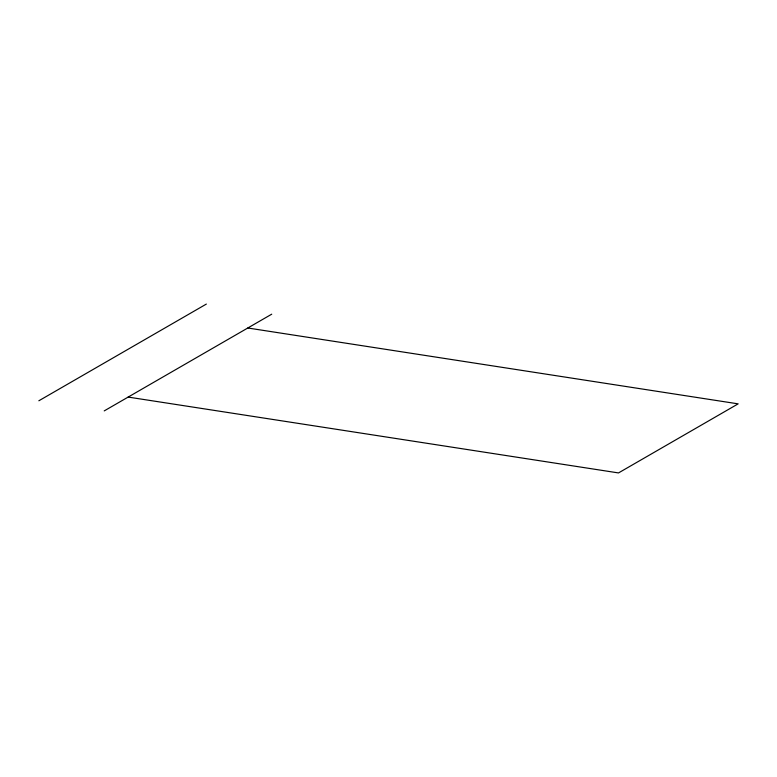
<?xml version="1.0" encoding="UTF-8"?>
<svg xmlns="http://www.w3.org/2000/svg" width="777" height="777" viewBox="0 0 777 777"><rect width="100%" height="100%" fill="white"/><g stroke="black" fill="none" stroke-linecap="round" stroke-linejoin="round"><path stroke-width="1.17" d="M38.85 400.777L206.361 304.069M104.225 410.897L271.736 314.18M247.814 328.001L738.15 403.855L618.502 472.931L128.156 397.076"/></g></svg>
